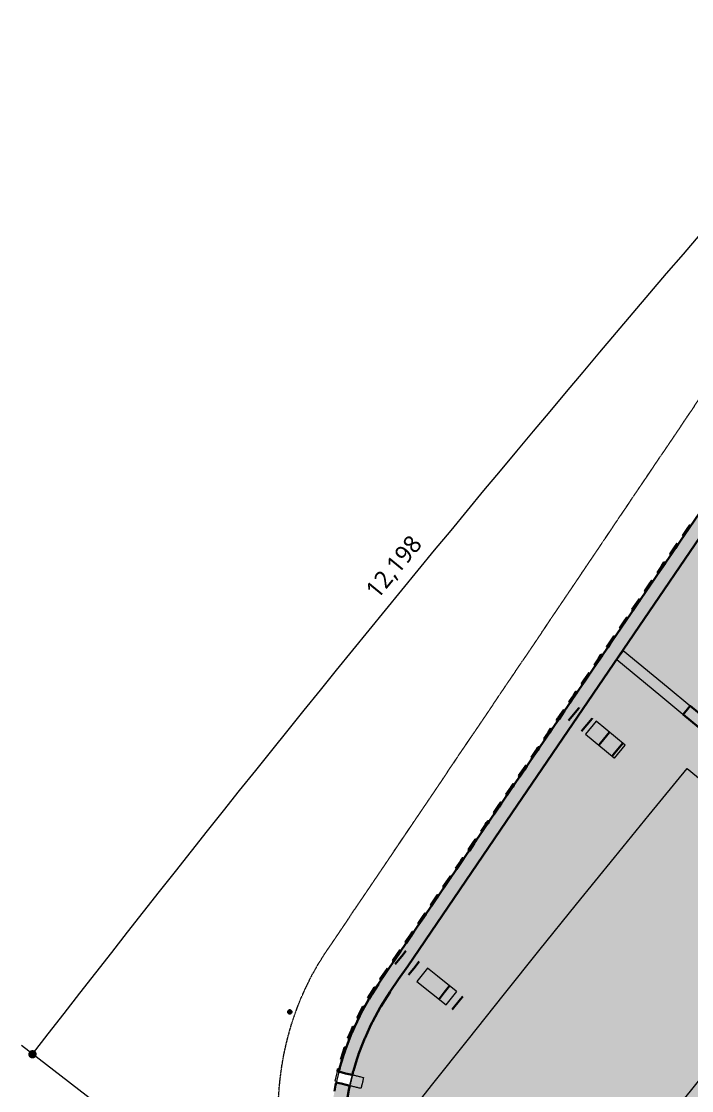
# Model space of a CAD drawing. Header units: millimetres. Extents: x -100577 to 287200, y -212120 to 238461.
# Drawn here: x 7095 to 14257, y 38824 to 50251 of the extents above; entities that cross this region are included whole.
import ezdxf

# ---------------------------------------------------------------- set-up
doc = ezdxf.new("R2010")
doc.units = ezdxf.units.MM
doc.linetypes.add('PHANTOM', pattern=[6.35, 3.175, -0.635, 0.635, -0.635, 0.635, -0.635])
for name, color, linetype, lineweight in [('01_切断（構造・壁）', 7, 'Continuous', 35), ('06_部屋の色', 8, 'Continuous', 0), ('10_見えがかり', 7, 'Continuous', 13), ('11_見えがかり（家具）', 8, 'Continuous', 9), ('20_上部（屋根の外形・梁）', 8, 'PHANTOM', 9), ('50_寸法', 3, 'Continuous', 9)]:
    doc.layers.add(name, color=color, linetype=linetype, lineweight=lineweight)
doc.styles.add('JP', font='NotoSansCJKjp-Regular.otf')

msp = doc.modelspace()

# ---------------------------------------------------------------- hatches: boundary and pattern name
at = {"layer": '01_切断（構造・壁）'}
for points in [[(23033, 56799), (23037, 56800), (23285, 56887), (23314, 56897), (23318, 56898), (23347, 56906), (23603, 56968), (23607, 56969), (23867, 57007), (23867, 57007), (23867, 57007), (23898, 57011), (23902, 57012), (23926, 57013), (24197, 57026), (24199, 57026), (24773, 57026), (24773, 57026), (30223, 57025), (31007, 57025), (31007, 57025), (31024, 57025), (31024, 57025), (31024, 57025), (31056, 57025), (31056, 57025), (31056, 57025), (31056, 57025), (31085, 57025), (31085, 57025), (31085, 57025), (31112, 57025), (31112, 57025), (31137, 57025), (31137, 57025), (31137, 57025), (31160, 57025), (31182, 57025), (31182, 57025), (31182, 57025), (31220, 57025), (31220, 57025), (31220, 57025), (31465, 57025), (31657, 57025), (31660, 57025), (31662, 57025), (31662, 57024), (31668, 57018), (31674, 57013), (31680, 57009), (31687, 57005), (31695, 57002), (31702, 57000), (31710, 56998), (31718, 56998), (31726, 56998), (31733, 56998), (31741, 57000), (31749, 57002), (31756, 57005), (31763, 57009), (31769, 57013), (31775, 57018), (31781, 57024), (31782, 57025), (31784, 57025), (31931, 57025), (31931, 57025), (31931, 57025), (32590, 57025), (32590, 57025), (32590, 57025), (33001, 57025), (33332, 57025), (33332, 57025), (33332, 57025), (33398, 57025), (33400, 57024), (33502, 57019), (33502, 57019), (33504, 57019), (33504, 57019), (33505, 57019), (33505, 57019), (33506, 57019), (33506, 57019), (33506, 57019), (33508, 57019), (33508, 57019), (33517, 57019), (33517, 57019), (33519, 57019), (33519, 57019), (33521, 57018), (33521, 57018), (33521, 57018), (33523, 57018), (33524, 57017), (33529, 57011), (33535, 57006), (33541, 57002), (33548, 56997), (33555, 56994), (33563, 56991), (33570, 56990), (33578, 56988), (33586, 56988), (33594, 56988), (33601, 56989), (33609, 56991), (33616, 56994), (33623, 56997), (33630, 57001), (33637, 57006), (33642, 57011), (33643, 57012), (33645, 57012), (33650, 57012), (33708, 57009), (33712, 57009), (33918, 56977), (34016, 56962), (34020, 56962), (34116, 56937), (34318, 56885), (34322, 56884), (34423, 56847), (34610, 56778), (34614, 56776), (34721, 56724), (34891, 56642), (34894, 56640), (35006, 56571), (35156, 56478), (35159, 56476), (35274, 56389), (35403, 56289), (35406, 56287), (35521, 56179), (35631, 56076), (35632, 56074), (36267, 55416), (36267, 55416), (37580, 54052), (38138, 53473), (38138, 53473), (38706, 52883), (38700, 52888), (38694, 52893), (38688, 52897), (38681, 52900), (38674, 52903), (38666, 52905), (38659, 52907), (38651, 52907), (38643, 52907), (38636, 52906), (38628, 52905), (38621, 52902), (38614, 52899), (38607, 52896), (38600, 52891), (38594, 52887), (38589, 52881), (38584, 52875), (38580, 52869), (38576, 52862), (38573, 52855), (38571, 52847), (38569, 52840), (38568, 52832), (38568, 52825), (38569, 52817), (38570, 52809), (38571, 52807), (38571, 52806), (38568, 52800), (38566, 52792), (38564, 52785), (38563, 52777), (38563, 52769), (38564, 52761), (38565, 52754), (38567, 52746), (38570, 52739), (38574, 52732), (38578, 52725), (38583, 52719), (38588, 52713), (38594, 52708), (38601, 52704), (38608, 52700), (38615, 52697), (38622, 52694), (38630, 52693), (38638, 52692), (38646, 52692), (38653, 52692), (38661, 52694), (38669, 52696), (38674, 52698), (38675, 52699), (38678, 52698), (38686, 52696), (38694, 52695), (38702, 52695), (38710, 52696), (38717, 52697), (38725, 52700), (38733, 52703), (38740, 52706), (38746, 52711), (38752, 52716), (38758, 52721), (38763, 52728), (38768, 52734), (38771, 52741), (38774, 52749), (38777, 52756), (38778, 52764), (38779, 52772), (38779, 52780), (38778, 52788), (38776, 52796), (38773, 52804), (38770, 52811), (38766, 52818), (38762, 52824), (38756, 52831), (38768, 52819), (38768, 52819), (38768, 52819), (38789, 52797), (38789, 52797), (38803, 52782), (39155, 52417), (39156, 52415), (39155, 52414), (39150, 52410), (39049, 52313), (39048, 52312), (39047, 52313), (38731, 52641), (38725, 52646), (38719, 52651), (38712, 52655), (38705, 52659), (38698, 52661), (38690, 52663), (38682, 52665), (38675, 52665), (38667, 52665), (38659, 52664), (38651, 52662), (38644, 52660), (38637, 52656), (38630, 52652), (38623, 52648), (38617, 52643), (38596, 52622), (38596, 52622), (38596, 52622), (38495, 52524), (38495, 52524), (38495, 52524), (38479, 52508), (38066, 52111), (38066, 52111), (37970, 52018), (37970, 52018), (37902, 51951), (37774, 51826), (37773, 51824), (37772, 51826), (37674, 51926), (37670, 51930), (37668, 51932), (37670, 51933), (37670, 51933), (37670, 51933), (37678, 51942), (37678, 51942), (37691, 51954), (37691, 51954), (37691, 51954), (37855, 52116), (37855, 52116), (37865, 52125), (37865, 52126), (38279, 52523), (38374, 52616), (38475, 52713), (38475, 52713), (38492, 52729), (38492, 52729), (38492, 52729), (38503, 52740), (38506, 52743), (38506, 52743), (38514, 52751), (38519, 52757), (38524, 52763), (38528, 52770), (38532, 52777), (38534, 52784), (38536, 52792), (38538, 52799), (38538, 52807), (38538, 52815), (38537, 52823), (38535, 52830), (38533, 52838), (38529, 52845), (38525, 52852), (38521, 52858), (38516, 52864), (38434, 52949), (38434, 52949), (38430, 52953), (38430, 52953), (38430, 52953), (37537, 53880), (37537, 53880), (37537, 53880), (37148, 54285), (37114, 54319), (37114, 54319), (37016, 54422), (37015, 54423), (37015, 54423), (36726, 54723), (36722, 54726), (36722, 54726), (36719, 54730), (36719, 54730), (36719, 54730), (35859, 55623), (35528, 55967), (35525, 55969), (35411, 56077), (35411, 56077), (35411, 56077), (35320, 56162), (35320, 56162), (35320, 56162), (35316, 56165), (35311, 56171), (35304, 56176), (35262, 56209), (35075, 56351), (35069, 56356), (35030, 56380), (34824, 56507), (34816, 56511), (34781, 56528), (34557, 56637), (34550, 56640), (34518, 56652), (34279, 56740), (34271, 56742), (34243, 56749), (33992, 56814), (33984, 56815), (33959, 56819), (33699, 56859), (33691, 56860), (33668, 56861), (33668, 56861), (33668, 56861), (33640, 56862), (33640, 56862), (33640, 56862), (33638, 56862), (33636, 56863), (33635, 56863), (33630, 56869), (33624, 56875), (33618, 56879), (33611, 56883), (33604, 56887), (33596, 56889), (33589, 56891), (33581, 56892), (33573, 56893), (33565, 56892), (33558, 56891), (33550, 56889), (33542, 56887), (33535, 56883), (33529, 56879), (33522, 56875), (33517, 56869), (33516, 56869), (33514, 56869), (33506, 56869), (33398, 56874), (33394, 56875), (33329, 56875), (33329, 56875), (33329, 56875), (33196, 56875), (32998, 56875), (32998, 56875), (32587, 56875), (31967, 56875), (31967, 56875), (31967, 56875), (31784, 56875), (31782, 56875), (31781, 56876), (31775, 56881), (31769, 56886), (31763, 56891), (31756, 56894), (31749, 56897), (31741, 56900), (31733, 56901), (31726, 56902), (31718, 56902), (31710, 56901), (31702, 56900), (31695, 56897), (31687, 56894), (31680, 56891), (31674, 56886), (31668, 56881), (31662, 56876), (31662, 56875), (31660, 56875), (31621, 56875), (31579, 56875), (31567, 56875), (31545, 56875), (31514, 56875), (31509, 56875), (31507, 56875), (31504, 56875), (31500, 56875), (31497, 56875), (31493, 56875), (31489, 56875), (31485, 56875), (31483, 56875), (31479, 56875), (31472, 56875), (25642, 56876), (25642, 56876), (24776, 56876), (24203, 56876), (24199, 56876), (24177, 56875), (23918, 56862), (23911, 56862), (23665, 56826), (23665, 56826), (23665, 56826), (23638, 56822), (23630, 56821), (23388, 56761), (23362, 56755), (23355, 56753), (23119, 56670), (23095, 56662), (23088, 56659), (22861, 56554), (22837, 56543), (22830, 56540), (22615, 56414), (22592, 56401), (22586, 56396), (22570, 56385), (22362, 56235), (22356, 56230), (22341, 56217), (22149, 56048), (22143, 56043), (22129, 56028), (21955, 55842), (21950, 55836), (21937, 55820), (21781, 55618), (21777, 55612), (21766, 55594), (21627, 55373), (21625, 55370), (21581, 55292), (21581, 55292), (21563, 55261), (21562, 55259), (21561, 55258), (21513, 55202), (21492, 55179), (21491, 55178), (21407, 55077), (21374, 55037), (21371, 55033), (21294, 54929), (21263, 54885), (21261, 54883), (21127, 54686), (21127, 54686), (20791, 54194), (20791, 54194), (20736, 54112), (20736, 54112), (20736, 54112), (20517, 53791), (20517, 53791), (20511, 53781), (18164, 50339), (17056, 48714), (17056, 48714), (17056, 48714), (16960, 48573), (16960, 48573), (16960, 48573), (15856, 46953), (15856, 46953), (15760, 46812), (15760, 46812), (15760, 46812), (12337, 41789), (11223, 40155), (11223, 40155), (11126, 40013), (11126, 40013), (11126, 40013), (11036, 39882), (11035, 39879), (11002, 39828), (10936, 39723), (10933, 39718), (10905, 39667), (10846, 39558), (10843, 39554), (10819, 39502), (10767, 39389), (10765, 39384), (10745, 39332), (10699, 39214), (10697, 39209), (10681, 39157), (10643, 39035), (10642, 39030), (10638, 39015), (10638, 39015), (10638, 39015), (10634, 38996), (10634, 38996), (10634, 38996), (10633, 38994), (10633, 38992), (10631, 38993), (10559, 39006), (10489, 39027), (10487, 39027), (10487, 39029), (10497, 39068), (10498, 39072), (10498, 39074), (10516, 39132), (10556, 39260), (10557, 39262), (10579, 39320), (10627, 39444), (10628, 39446), (10654, 39503), (10710, 39622), (10711, 39625), (10741, 39680), (10804, 39795), (10806, 39798), (10840, 39851), (10910, 39962), (10911, 39964), (11001, 40097), (11001, 40097), (11001, 40097), (11098, 40239), (11098, 40239), (12212, 41873), (15637, 46897), (15637, 46897), (15637, 46897), (15732, 47037), (15733, 47038), (15733, 47038), (16837, 48658), (16837, 48658), (16837, 48658), (16929, 48794), (16933, 48799), (16933, 48799), (18040, 50424), (20264, 53686), (20264, 53686), (20384, 53862), (20388, 53868), (20388, 53868), (20603, 54184), (20613, 54198), (20613, 54198), (20613, 54198), (20664, 54273), (20669, 54280), (20669, 54280), (21004, 54772), (21004, 54772), (21139, 54970), (21140, 54971), (21220, 55081), (21253, 55126), (21255, 55128), (21341, 55232), (21377, 55275), (21378, 55276), (21421, 55325), (21434, 55340), (21439, 55346), (21443, 55353), (21480, 55418), (21480, 55418), (21480, 55418), (21496, 55447), (21496, 55448), (21497, 55449), (21511, 55470), (21655, 55699), (21657, 55702), (21671, 55721), (21837, 55935), (21839, 55938), (21855, 55955), (22040, 56152), (22043, 56155), (22061, 56171), (22264, 56349), (22267, 56352), (22286, 56365), (22505, 56523), (22509, 56526), (22739, 56660), (22739, 56660), (22739, 56660), (22763, 56674), (22766, 56676), (23006, 56786)], [(14158, 44754), (14208, 44828), (14234, 44865), (14238, 44862), (14246, 44857), (14221, 44820), (14170, 44745), (14166, 44748)], [(14023, 44556), (14074, 44631), (14099, 44668), (14103, 44665), (14111, 44659), (14086, 44622), (14035, 44548), (14031, 44551)], [(13888, 44359), (13939, 44433), (13964, 44470), (13969, 44468), (13977, 44462), (13952, 44425), (13901, 44350), (13897, 44353)], [(13754, 44161), (13805, 44236), (13830, 44273), (13834, 44270), (13842, 44264), (13817, 44228), (13766, 44153), (13762, 44156)], [(13619, 43964), (13670, 44039), (13695, 44075), (13699, 44073), (13708, 44067), (13682, 44030), (13632, 43955), (13627, 43958)], [(13485, 43766), (13536, 43841), (13561, 43878), (13565, 43875), (13573, 43869), (13548, 43833), (13497, 43758), (13493, 43761)], [(13375, 43606), (13426, 43680), (13430, 43678), (13438, 43672), (13388, 43597), (13363, 43561), (13359, 43564), (13350, 43569)], [(13215, 43371), (13266, 43446), (13291, 43483), (13296, 43480), (13304, 43475), (13279, 43438), (13228, 43363), (13224, 43366)], [(13106, 43211), (13157, 43286), (13161, 43283), (13169, 43277), (13118, 43202), (13095, 43168), (13093, 43166), (13089, 43168), (13081, 43174), (13083, 43177)], [(12946, 42976), (12953, 42986), (12960, 42997), (12970, 43011), (12997, 43051), (13022, 43088), (13026, 43085), (13035, 43080), (13010, 43043), (12982, 43003), (12973, 42989), (12965, 42978), (12959, 42968), (12947, 42976)], [(12812, 42779), (12829, 42804), (12854, 42841), (12888, 42891), (12899, 42883), (12900, 42882), (12866, 42832), (12841, 42795), (12824, 42771), (12820, 42773)], [(12677, 42582), (12728, 42656), (12753, 42693), (12757, 42690), (12765, 42685), (12740, 42648), (12689, 42573), (12685, 42576)], [(12542, 42384), (12593, 42459), (12602, 42471), (12614, 42488), (12618, 42496), (12623, 42493), (12631, 42487), (12626, 42480), (12614, 42463), (12606, 42450), (12555, 42376), (12551, 42378)], [(12408, 42187), (12459, 42261), (12484, 42298), (12488, 42295), (12496, 42290), (12471, 42253), (12420, 42178), (12416, 42181)], [(12273, 41989), (12324, 42064), (12334, 42079), (12346, 42096), (12349, 42101), (12353, 42098), (12362, 42092), (12358, 42087), (12347, 42070), (12337, 42055), (12286, 41981), (12282, 41983)], [(12139, 41792), (12190, 41866), (12215, 41903), (12219, 41900), (12227, 41895), (12202, 41858), (12151, 41783), (12147, 41786)], [(12004, 41594), (12055, 41669), (12067, 41686), (12067, 41686), (12078, 41703), (12079, 41703), (12080, 41706), (12084, 41703), (12092, 41697), (12091, 41695), (12091, 41695), (12079, 41678), (12079, 41678), (12067, 41661), (12016, 41586), (12012, 41589)], [(11869, 41397), (11920, 41472), (11945, 41508), (11950, 41505), (11958, 41500), (11933, 41463), (11882, 41388), (11878, 41391)], [(11735, 41199), (11786, 41274), (11799, 41294), (11799, 41294), (11811, 41311), (11815, 41308), (11823, 41302), (11812, 41285), (11812, 41285), (11798, 41266), (11747, 41191), (11743, 41194)], [(11600, 41002), (11651, 41077), (11676, 41113), (11680, 41111), (11689, 41105), (11664, 41068), (11613, 40993), (11609, 40996)], [(11466, 40804), (11517, 40879), (11532, 40901), (11532, 40901), (11542, 40916), (11546, 40913), (11554, 40907), (11544, 40893), (11544, 40893), (11529, 40871), (11478, 40796), (11474, 40799)], [(11331, 40607), (11382, 40682), (11407, 40718), (11411, 40716), (11419, 40710), (11394, 40673), (11343, 40598), (11339, 40601)], [(11196, 40409), (11248, 40484), (11264, 40508), (11264, 40509), (11273, 40521), (11277, 40518), (11285, 40512), (11277, 40500), (11276, 40500), (11260, 40476), (11209, 40401), (11205, 40404)], [(11062, 40212), (11069, 40222), (11138, 40323), (11149, 40316), (11150, 40315), (11081, 40213), (11074, 40203), (11063, 40211)], [(10927, 40014), (10978, 40089), (11003, 40126), (11007, 40123), (11016, 40118), (10991, 40081), (10940, 40006), (10936, 40009)], [(10798, 39813), (10846, 39890), (10870, 39927), (10874, 39925), (10883, 39919), (10859, 39882), (10810, 39805), (10806, 39808)], [(9975, 39652), (9975, 39652), (9974, 39650), (9974, 39650), (9972, 39649), (9972, 39649), (9970, 39648), (9970, 39648), (9967, 39647), (9967, 39647), (9965, 39647), (9965, 39647), (9962, 39647), (9962, 39647), (9960, 39647), (9960, 39647), (9958, 39647), (9958, 39647), (9955, 39648), (9955, 39648), (9953, 39649), (9953, 39649), (9952, 39651), (9952, 39651), (9950, 39652), (9950, 39652), (9949, 39654), (9949, 39654), (9947, 39656), (9947, 39656), (9946, 39658), (9946, 39658), (9945, 39660), (9945, 39660), (9945, 39663), (9945, 39663), (9945, 39665), (9945, 39665), (9945, 39668), (9945, 39668), (9946, 39670), (9946, 39670), (9946, 39672), (9946, 39672), (9948, 39674), (9948, 39674), (9949, 39676), (9949, 39676), (9950, 39677), (9950, 39678), (9952, 39679), (9952, 39679), (9954, 39680), (9954, 39680), (9956, 39681), (9956, 39681), (9958, 39682), (9958, 39682), (9961, 39683), (9961, 39683), (9963, 39683), (9963, 39683), (9966, 39682), (9966, 39682), (9968, 39682), (9968, 39682), (9970, 39681), (9970, 39681), (9972, 39680), (9972, 39680), (9974, 39679), (9974, 39679), (9976, 39677), (9976, 39677), (9977, 39676), (9977, 39676), (9978, 39674), (9978, 39674), (9980, 39671), (9980, 39671), (9980, 39669), (9980, 39669), (9981, 39667), (9981, 39667), (9981, 39664), (9981, 39664), (9981, 39662), (9981, 39662), (9980, 39659), (9980, 39659), (9979, 39657), (9979, 39657), (9978, 39655), (9978, 39655), (9977, 39653), (9977, 39653)], [(10683, 39603), (10697, 39630), (10698, 39632), (10704, 39643), (10745, 39722), (10750, 39720), (10759, 39715), (10717, 39636), (10711, 39625), (10710, 39623), (10696, 39596), (10692, 39598)], [(10585, 39384), (10621, 39469), (10638, 39508), (10642, 39506), (10652, 39502), (10635, 39463), (10599, 39378), (10595, 39380)], [(10507, 39157), (10536, 39246), (10544, 39271), (10545, 39273), (10549, 39285), (10553, 39284), (10563, 39281), (10559, 39268), (10558, 39267), (10550, 39241), (10521, 39152), (10517, 39154)], [(10473, 39035), (10478, 39056), (10488, 39054), (10493, 39053), (10488, 39031), (10487, 39027), (10485, 39028), (10472, 39031)], [(10604, 38875), (10604, 38875), (10604, 38875), (10604, 38875), (10604, 38875), (10604, 38875), (10604, 38875), (10604, 38875), (10604, 38875), (10604, 38875), (10604, 38875), (10604, 38875), (10604, 38875), (10604, 38874), (10604, 38874), (10604, 38874), (10604, 38874), (10604, 38874), (10604, 38874), (10604, 38874), (10604, 38874), (10599, 38851), (10595, 38832), (10567, 38666), (10565, 38647), (10547, 38480), (10546, 38460), (10546, 38460), (10540, 38306), (10540, 38306), (10540, 38295), (10539, 38293), (10542, 38194), (10542, 38188), (10542, 38188), (10542, 38185), (10542, 38185), (10542, 38185), (10542, 38185), (10542, 38183), (10542, 38182), (10542, 38182), (10542, 38182), (10542, 38182), (10542, 38182), (10542, 38182), (10542, 38181), (10542, 38181), (10542, 38181), (10542, 38181), (10542, 38181), (10542, 38181), (10542, 38181), (10542, 38181), (10542, 38181), (10542, 38181), (10542, 38181), (10542, 38181), (10542, 38181), (10544, 38106), (10546, 38083), (10561, 37920), (10565, 37896), (10591, 37735), (10596, 37710), (10632, 37552), (10640, 37526), (10686, 37373), (10695, 37346), (10702, 37328), (10702, 37328), (10702, 37327), (10702, 37327), (10750, 37197), (10771, 37151), (10827, 37026), (10852, 36979), (10914, 36861), (10943, 36813), (11012, 36701), (11046, 36654), (11121, 36548), (11158, 36502), (11239, 36403), (11242, 36400), (11264, 36376), (11264, 36376), (11264, 36376), (11366, 36266), (11395, 36239), (11502, 36138), (11534, 36111), (11649, 36017), (11651, 36015), (11652, 36014), (11621, 35975), (11611, 35962), (11572, 35912), (11560, 35896), (11559, 35897), (11555, 35900), (11486, 35957), (11403, 36025), (11336, 36088), (11260, 36160), (11195, 36230), (11126, 36305), (11064, 36380), (11001, 36458), (10943, 36539), (10887, 36618), (10833, 36706), (10784, 36786), (10735, 36879), (10692, 36960), (10648, 37059), (10612, 37140), (10573, 37245), (10543, 37325), (10511, 37435), (10487, 37514), (10461, 37628), (10443, 37706), (10425, 37825), (10413, 37901), (10401, 38023), (10395, 38097), (10393, 38161), (10393, 38162), (10393, 38162), (10393, 38162), (10393, 38162), (10393, 38162), (10393, 38162), (10393, 38162), (10393, 38162), (10393, 38163), (10393, 38163), (10393, 38163), (10393, 38163), (10393, 38163), (10393, 38163), (10393, 38163), (10393, 38163), (10393, 38165), (10393, 38166), (10393, 38167), (10393, 38168), (10393, 38169), (10393, 38171), (10393, 38171), (10393, 38174), (10393, 38174), (10390, 38276), (10390, 38276), (10390, 38276), (10389, 38294), (10390, 38301), (10395, 38422), (10395, 38422), (10395, 38422), (10397, 38491), (10411, 38621), (10418, 38687), (10441, 38818), (10452, 38881), (10458, 38906), (10458, 38906), (10458, 38906), (10458, 38906), (10458, 38906), (10458, 38906), (10458, 38906), (10458, 38906), (10458, 38906), (10458, 38906), (10458, 38907), (10458, 38907), (10458, 38908), (10458, 38908), (10458, 38908), (10458, 38909), (10458, 38910), (10459, 38911), (10491, 38903), (10512, 38898), (10512, 38898), (10567, 38884), (10604, 38875), (10604, 38875)]]:
    msp.add_hatch(color=7, dxfattribs=at).paths.add_polyline_path(points)
at = {"layer": '06_部屋の色', "true_color": 0xd9d3ec}
for points in [[(13491, 43479), (14659, 45193), (19193, 41373), (18866, 40984), (18547, 40603), (18235, 40228), (17905, 39830)], [(10656, 39068), (10660, 39081), (10700, 39211), (10714, 39246), (10719, 39258), (10768, 39385), (10783, 39419), (10789, 39432), (10846, 39555), (10864, 39588), (10871, 39600), (10936, 39719), (10956, 39751), (10959, 39756), (10964, 39763), (11037, 39879), (11064, 39919), (11172, 40076), (11200, 40119), (11211, 40134), (11316, 40288), (11648, 40775), (11768, 40952), (12975, 42722), (13080, 42876), (13090, 42892), (13159, 42992), (13169, 43006), (13173, 43013), (13272, 43158), (13346, 43267), (13397, 43342), (13491, 43479), (19756, 38299), (19754, 38300), (19266, 37707), (19034, 37898), (18709, 37501), (18353, 37063), (18030, 36665), (17740, 36305), (17974, 36117), (17654, 35718), (17334, 35317), (19290, 33760), (18786, 33126), (18348, 32569), (17912, 32011), (17508, 31491), (16640, 32162), (16549, 32232), (15755, 32846), (13103, 34895), (12342, 35483), (12283, 35529), (11676, 35998), (11662, 36009), (11653, 36016), (11653, 36016), (11652, 36016), (11652, 36017), (11652, 36017), (11650, 36018), (11564, 36089), (11561, 36092), (11504, 36139), (11423, 36216), (11420, 36218), (11368, 36267), (11291, 36350), (11288, 36353), (11245, 36399), (11240, 36405), (11199, 36455), (11195, 36461), (11122, 36550), (11084, 36604), (11080, 36610), (11014, 36702), (10979, 36760), (10975, 36766), (10916, 36862), (10884, 36922), (10880, 36929), (10829, 37027), (10800, 37091), (10797, 37098), (10752, 37198), (10728, 37264), (10727, 37266), (10725, 37273), (10711, 37311), (10709, 37315), (10687, 37373), (10653, 37489), (10652, 37493), (10634, 37553), (10607, 37671), (10606, 37676), (10593, 37735), (10574, 37856), (10573, 37861), (10563, 37920), (10552, 38043), (10552, 38048), (10546, 38106), (10545, 38162), (10545, 38162), (10545, 38162), (10545, 38162), (10545, 38163), (10545, 38163), (10545, 38163), (10545, 38163), (10545, 38163), (10545, 38163), (10545, 38163), (10545, 38164), (10545, 38164), (10545, 38164), (10545, 38164), (10545, 38164), (10545, 38164), (10545, 38165), (10545, 38165), (10545, 38165), (10545, 38165), (10545, 38165), (10545, 38165), (10545, 38165), (10545, 38166), (10544, 38214), (10541, 38293), (10542, 38303), (10542, 38303), (10547, 38423), (10549, 38480), (10562, 38605), (10563, 38610), (10569, 38666), (10590, 38791), (10591, 38796), (10601, 38850), (10605, 38868), (10605, 38868), (10605, 38868), (10605, 38868), (10626, 38958), (10630, 38974), (10635, 38993), (10636, 38998), (10639, 39008), (10639, 39009), (10640, 39014), (10644, 39030), (10644, 39032), (10644, 39032), (10644, 39032)]]:
    msp.add_hatch(color=8, dxfattribs=at).paths.add_polyline_path(points)
at = {"layer": '50_寸法'}
msp.add_hatch(color=7, dxfattribs=at).paths.add_polyline_path([(7249, 39184), (7243, 39178), (7236, 39173), (7228, 39169), (7219, 39168), (7210, 39167), (7201, 39169), (7193, 39172), (7186, 39177), (7179, 39183), (7174, 39190), (7171, 39199), (7169, 39207), (7169, 39216), (7171, 39225), (7174, 39233), (7179, 39240), (7185, 39247), (7192, 39252), (7200, 39255), (7209, 39257), (7218, 39257), (7226, 39255), (7234, 39252), (7242, 39247), (7248, 39241), (7253, 39234), (7257, 39226), (7259, 39217), (7259, 39208), (7257, 39200), (7254, 39192)])

# ---------------------------------------------------------------- linework, layer by layer
at = {"layer": '01_切断（構造・壁）'}
for points in [[(15760, 46812), (12337, 41789), (11223, 40155), (11223, 40155), (11126, 40013), (11126, 40013), (11126, 40013), (11036, 39882), (11035, 39879), (11002, 39828), (10936, 39723), (10933, 39718), (10905, 39667), (10846, 39558), (10843, 39554), (10819, 39502), (10767, 39389), (10765, 39384), (10745, 39332), (10699, 39214), (10697, 39209), (10681, 39157), (10643, 39035), (10642, 39030), (10638, 39015), (10638, 39015), (10638, 39015), (10634, 38996), (10634, 38996), (10634, 38996), (10633, 38994), (10633, 38992), (10631, 38993), (10559, 39006), (10489, 39027), (10487, 39027), (10487, 39029), (10497, 39068), (10498, 39072), (10498, 39074), (10516, 39132), (10556, 39260), (10557, 39262), (10579, 39320), (10627, 39444), (10628, 39446), (10654, 39503), (10710, 39622), (10711, 39625), (10741, 39680), (10804, 39795), (10806, 39798), (10840, 39851), (10910, 39962), (10911, 39964), (11001, 40097), (11001, 40097), (11001, 40097), (11098, 40239), (11098, 40239), (12212, 41873), (15637, 46897)], [(14158, 44754), (14208, 44828), (14234, 44865), (14238, 44862), (14246, 44857), (14221, 44820), (14170, 44745), (14166, 44748), (14158, 44754)], [(14023, 44556), (14074, 44631), (14099, 44668), (14103, 44665), (14111, 44659), (14086, 44622), (14035, 44548), (14031, 44551), (14023, 44556)], [(13888, 44359), (13939, 44433), (13964, 44470), (13969, 44468), (13977, 44462), (13952, 44425), (13901, 44350), (13897, 44353), (13888, 44359)], [(13754, 44161), (13805, 44236), (13830, 44273), (13834, 44270), (13842, 44264), (13817, 44228), (13766, 44153), (13762, 44156), (13754, 44161)], [(13619, 43964), (13670, 44039), (13695, 44075), (13699, 44073), (13708, 44067), (13682, 44030), (13632, 43955), (13627, 43958), (13619, 43964)], [(13485, 43766), (13536, 43841), (13561, 43878), (13565, 43875), (13573, 43869), (13548, 43833), (13497, 43758), (13493, 43761), (13485, 43766)], [(13375, 43606), (13426, 43680), (13430, 43678), (13438, 43672), (13388, 43597), (13363, 43561), (13359, 43564), (13350, 43569), (13375, 43606)], [(13215, 43371), (13266, 43446), (13291, 43483), (13296, 43480), (13304, 43475), (13279, 43438), (13228, 43363), (13224, 43366), (13215, 43371)], [(13106, 43211), (13157, 43286), (13161, 43283), (13169, 43277), (13118, 43202), (13095, 43168), (13093, 43166), (13089, 43168), (13081, 43174), (13083, 43177), (13106, 43211)], [(12946, 42976), (12953, 42986), (12960, 42997), (12970, 43011), (12997, 43051), (13022, 43088), (13026, 43085), (13035, 43080), (13010, 43043), (12982, 43003), (12973, 42989), (12965, 42978), (12959, 42968), (12947, 42976), (12946, 42976)], [(12812, 42779), (12829, 42804), (12854, 42841), (12888, 42891), (12899, 42883), (12900, 42882), (12866, 42832), (12841, 42795), (12824, 42771), (12820, 42773), (12812, 42779)], [(12943, 42780), (13052, 42912), (13057, 42919)], [(15084, 42084), (14167, 42842), (14229, 42918), (14243, 42935), (15161, 42176)], [(13082, 42666), (13194, 42802), (13196, 42805)], [(12677, 42582), (12728, 42656), (12753, 42693), (12757, 42690), (12765, 42685), (12740, 42648), (12689, 42573), (12685, 42576), (12677, 42582)], [(13265, 42515), (13282, 42536), (13379, 42654)], [(13408, 42398), (13420, 42414), (13522, 42537)], [(12542, 42384), (12593, 42459), (12602, 42471), (12614, 42488), (12618, 42496), (12623, 42493), (12631, 42487), (12626, 42480), (12614, 42463), (12606, 42450), (12555, 42376), (12551, 42378), (12542, 42384)], [(12408, 42187), (12459, 42261), (12484, 42298), (12488, 42295), (12496, 42290), (12471, 42253), (12420, 42178), (12416, 42181), (12408, 42187)], [(12273, 41989), (12324, 42064), (12334, 42079), (12346, 42096), (12349, 42101), (12353, 42098), (12362, 42092), (12358, 42087), (12347, 42070), (12337, 42055), (12286, 41981), (12282, 41983), (12273, 41989)], [(12139, 41792), (12190, 41866), (12215, 41903), (12219, 41900), (12227, 41895), (12202, 41858), (12151, 41783), (12147, 41786), (12139, 41792)], [(12004, 41594), (12055, 41669), (12067, 41686), (12067, 41686), (12078, 41703), (12079, 41703), (12080, 41706), (12084, 41703), (12092, 41697), (12091, 41695), (12091, 41695), (12079, 41678), (12079, 41678), (12067, 41661), (12016, 41586), (12012, 41589), (12004, 41594)], [(11869, 41397), (11920, 41472), (11945, 41508), (11950, 41505), (11958, 41500), (11933, 41463), (11882, 41388), (11878, 41391), (11869, 41397)], [(11735, 41199), (11786, 41274), (11799, 41294), (11799, 41294), (11811, 41311), (11815, 41308), (11823, 41302), (11812, 41285), (11812, 41285), (11798, 41266), (11747, 41191), (11743, 41194), (11735, 41199)], [(11600, 41002), (11651, 41077), (11676, 41113), (11680, 41111), (11689, 41105), (11664, 41068), (11613, 40993), (11609, 40996), (11600, 41002)], [(11466, 40804), (11517, 40879), (11532, 40901), (11532, 40901), (11542, 40916), (11546, 40913), (11554, 40907), (11544, 40893), (11544, 40893), (11529, 40871), (11478, 40796), (11474, 40799), (11466, 40804)], [(11331, 40607), (11382, 40682), (11407, 40718), (11411, 40716), (11419, 40710), (11394, 40673), (11343, 40598), (11339, 40601), (11331, 40607)], [(11196, 40409), (11248, 40484), (11264, 40508), (11264, 40509), (11273, 40521), (11277, 40518), (11285, 40512), (11277, 40500), (11276, 40500), (11260, 40476), (11209, 40401), (11205, 40404), (11196, 40409)], [(11062, 40212), (11069, 40222), (11138, 40323), (11149, 40316), (11150, 40315), (11081, 40213), (11074, 40203), (11063, 40211), (11062, 40212)], [(11090, 40175), (11173, 40279), (11202, 40316)], [(10927, 40014), (10978, 40089), (11003, 40126), (11007, 40123), (11016, 40118), (10991, 40081), (10940, 40006), (10936, 40009), (10927, 40014)], [(11233, 40061), (11288, 40130), (11345, 40202)], [(10798, 39813), (10846, 39890), (10870, 39927), (10874, 39925), (10883, 39919), (10859, 39882), (10810, 39805), (10806, 39808), (10798, 39813)], [(11558, 39802), (11614, 39872), (11670, 39943)], [(11699, 39690), (11786, 39800), (11811, 39831)], [(9975, 39652), (9975, 39652), (9974, 39650), (9974, 39650), (9972, 39649), (9972, 39649), (9970, 39648), (9970, 39648), (9967, 39647), (9967, 39647), (9965, 39647), (9965, 39647), (9962, 39647), (9962, 39647), (9960, 39647), (9960, 39647), (9958, 39647), (9958, 39647), (9955, 39648), (9955, 39648), (9953, 39649), (9953, 39649), (9952, 39651), (9952, 39651), (9950, 39652), (9950, 39652), (9949, 39654), (9949, 39654), (9947, 39656), (9947, 39656), (9946, 39658), (9946, 39658), (9945, 39660), (9945, 39660), (9945, 39663), (9945, 39663), (9945, 39665), (9945, 39665), (9945, 39668), (9945, 39668), (9946, 39670), (9946, 39670), (9946, 39672), (9946, 39672), (9948, 39674), (9948, 39674), (9949, 39676), (9949, 39676), (9950, 39677), (9950, 39678), (9952, 39679), (9952, 39679), (9954, 39680), (9954, 39680), (9956, 39681), (9956, 39681), (9958, 39682), (9958, 39682), (9961, 39683), (9961, 39683), (9963, 39683), (9963, 39683), (9966, 39682), (9966, 39682), (9968, 39682), (9968, 39682), (9970, 39681), (9970, 39681), (9972, 39680), (9972, 39680), (9974, 39679), (9974, 39679), (9976, 39677), (9976, 39677), (9977, 39676), (9977, 39676), (9978, 39674), (9978, 39674), (9980, 39671), (9980, 39671), (9980, 39669), (9980, 39669), (9981, 39667), (9981, 39667), (9981, 39664), (9981, 39664), (9981, 39662), (9981, 39662), (9980, 39659), (9980, 39659), (9979, 39657), (9979, 39657), (9978, 39655), (9978, 39655), (9977, 39653), (9977, 39653), (9975, 39652)], [(10683, 39603), (10697, 39630), (10698, 39632), (10704, 39643), (10745, 39722), (10750, 39720), (10759, 39715), (10717, 39636), (10711, 39625), (10710, 39623), (10696, 39596), (10692, 39598), (10683, 39603)], [(10585, 39384), (10621, 39469), (10638, 39508), (10642, 39506), (10652, 39502), (10635, 39463), (10599, 39378), (10595, 39380), (10585, 39384)], [(10507, 39157), (10536, 39246), (10544, 39271), (10545, 39273), (10549, 39285), (10553, 39284), (10563, 39281), (10559, 39268), (10558, 39267), (10550, 39241), (10521, 39152), (10517, 39154), (10507, 39157)], [(10473, 39035), (10478, 39056), (10488, 39054), (10493, 39053), (10488, 39031), (10487, 39027), (10485, 39028), (10472, 39031), (10473, 39035)], [(10441, 38818), (10452, 38881), (10458, 38906), (10458, 38906), (10458, 38906), (10458, 38906), (10458, 38906), (10458, 38906), (10458, 38906), (10458, 38906), (10458, 38906), (10458, 38906), (10458, 38907), (10458, 38907), (10458, 38908), (10458, 38908), (10458, 38908), (10458, 38909), (10458, 38910), (10459, 38911), (10491, 38903), (10512, 38898), (10512, 38898), (10567, 38884), (10604, 38875), (10604, 38875), (10604, 38875)], [(10604, 38875), (10604, 38875), (10604, 38875), (10604, 38875), (10604, 38875), (10604, 38875), (10604, 38875), (10604, 38875), (10604, 38875), (10604, 38875), (10604, 38875), (10604, 38875), (10604, 38875), (10604, 38874), (10604, 38874), (10604, 38874), (10604, 38874), (10604, 38874), (10604, 38874), (10604, 38874), (10604, 38874), (10599, 38851), (10595, 38832), (10567, 38666)]]:
    msp.add_lwpolyline(points, dxfattribs=at)
at = {"layer": '10_見えがかり'}
for points in [[(13524, 43522), (13527, 43526), (14006, 43131), (14239, 42938), (14225, 42921), (14163, 42845), (14163, 42845), (13929, 43038), (13459, 43427), (13524, 43522)], [(13428, 42382), (13429, 42381), (13432, 42378), (13547, 42517), (13236, 42772), (13122, 42633), (13428, 42382)], [(11741, 39887), (11540, 40047), (11433, 40132), (11321, 39991), (11635, 39741), (11747, 39882), (11742, 39886), (11741, 39887)], [(10486, 39025), (10461, 38922), (10447, 38925), (10472, 39029)], [(10605, 38877), (10626, 38966), (10632, 38990)], [(10621, 38933), (10623, 38943), (10626, 38953), (10628, 38962), (10630, 38972), (10633, 38982), (10635, 38991), (10645, 38989), (10655, 38987), (10664, 38984), (10674, 38982), (10684, 38980), (10693, 38977), (10703, 38975), (10713, 38973), (10723, 38970), (10752, 38963), (10749, 38954), (10747, 38944), (10745, 38934), (10742, 38924), (10740, 38915), (10735, 38895), (10731, 38876), (10728, 38866), (10726, 38856), (10724, 38847), (10714, 38849), (10704, 38851), (10694, 38854), (10685, 38856), (10675, 38858), (10656, 38863), (10646, 38865), (10636, 38868), (10626, 38870), (10617, 38872), (10607, 38875), (10609, 38885), (10612, 38894), (10614, 38904), (10616, 38914), (10621, 38933)]]:
    msp.add_lwpolyline(points, dxfattribs=at)
at = {"layer": '11_見えがかり（家具）'}
msp.add_lwpolyline([(12258, 39859), (12626, 40317), (13028, 40817), (13432, 41315), (13804, 41770), (14211, 42266), (15909, 40868), (15507, 40377), (15139, 39926), (14739, 39433), (14374, 38980), (13976, 38485), (13581, 37988), (13219, 37532), (12827, 37034), (11096, 38392), (11493, 38896), (11858, 39357), (12258, 39859)], dxfattribs=at)
at = {"layer": '20_上部（屋根の外形・梁）'}
for points in [[(9844, 38757), (9850, 38847), (9850, 38847), (9856, 38906), (9856, 38907), (9863, 38970), (9878, 39085), (9878, 39086), (9882, 39107), (9899, 39204), (9899, 39205), (9917, 39288), (9925, 39322), (9925, 39323), (9947, 39410), (9947, 39411), (9980, 39527), (9980, 39527), (9999, 39584), (10008, 39613), (10009, 39614), (10039, 39699), (10039, 39699), (10084, 39812), (10084, 39812), (10106, 39861), (10106, 39861), (10134, 39923), (10134, 39923), (10174, 40005), (10174, 40005), (10181, 40020), (10216, 40086), (10216, 40086), (10217, 40086), (10236, 40121), (10261, 40165), (10262, 40166), (10322, 40263), (10342, 40295), (10342, 40295), (10384, 40357), (10548, 40599), (10548, 40599), (10656, 40759), (11078, 41384), (11290, 41697), (11712, 42323), (11923, 42636), (12135, 42949), (12346, 43261), (12454, 43421), (12666, 43735), (13089, 44363), (13301, 44677), (13724, 45305), (13936, 45619), (14147, 45932), (14147, 45932), (14147, 45932), (14208, 46023), (14256, 46093), (14439, 46365)], [(9863, 38970), (9863, 38970), (9863, 38970), (9863, 38970)]]:
    msp.add_lwpolyline(points, dxfattribs=at)
at = {"layer": '50_寸法'}
for points in [[(7214, 39212), (7382, 39430), (7551, 39648), (7721, 39866), (7890, 40083), (8060, 40300), (8230, 40517), (8400, 40734), (8571, 40950), (8741, 41167), (8912, 41383), (9084, 41599), (9255, 41814), (9427, 42030), (9599, 42245), (9772, 42460), (9945, 42675), (10118, 42889), (10291, 43104), (10464, 43318), (10638, 43532), (10812, 43746), (10986, 43959), (11161, 44172), (11336, 44386), (11511, 44598), (11686, 44811), (11862, 45023), (12038, 45236), (12214, 45448), (12390, 45659), (12567, 45871), (12744, 46082), (12921, 46293), (13099, 46504), (13276, 46715), (13454, 46925), (13633, 47135), (13811, 47345), (13990, 47555), (14169, 47765), (14348, 47974)], [(10976, 36306), (7095, 39304)]]:
    msp.add_lwpolyline(points, dxfattribs=at)

# ---------------------------------------------------------------- texts
at = {"layer": '50_寸法', "insert": (11171, 44342), "char_height": 187.9, "attachment_point": 8, "rotation": 50.6293, "style": 'JP'}
msp.add_mtext('12,198', dxfattribs=at)

doc.saveas('drawing.dxf')
